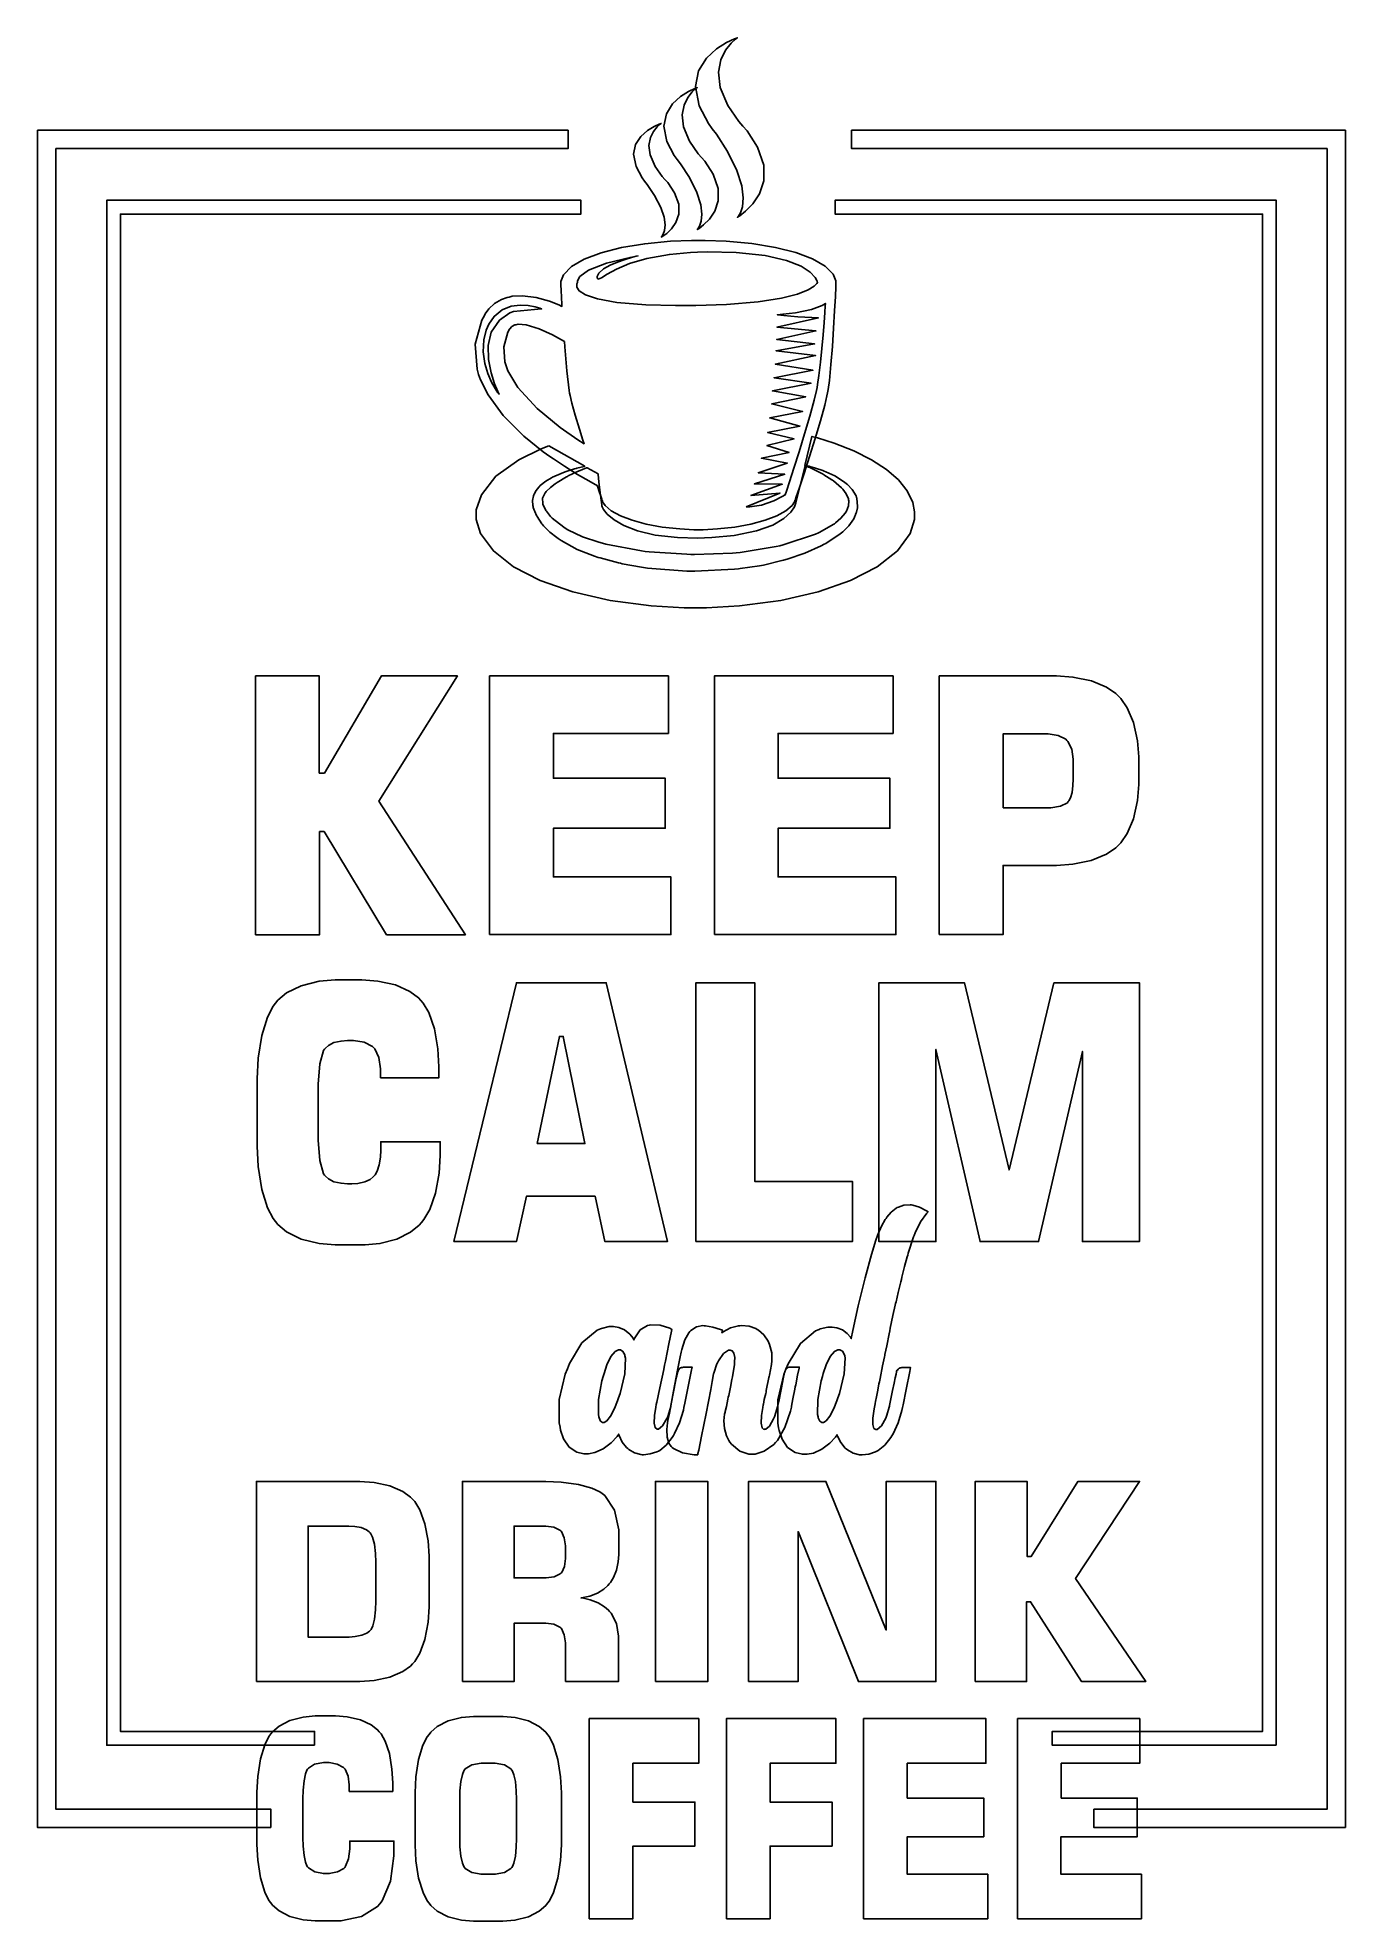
# Model space of a CAD drawing. Extents: x 74 to 276, y 41 to 331.
import ezdxf

# ---------------------------------------------------------------- set-up
doc = ezdxf.new("R2010")
doc.units = 0
doc.header["$MEASUREMENT"] = 0

msp = doc.modelspace()

# ---------------------------------------------------------------- linework, layer by layer
at = {"color": 40}
for points in [[(181.717, 303.742), (181.717, 303.742), (182.079, 303.972), (182.969, 304.657), (184.085, 305.785), (185.128, 307.35), (185.798, 309.341), (185.794, 311.749), (184.814, 314.566), (183.205, 317.05), (182.563, 317.783), (181.913, 318.524), (180.236, 320.984), (179.066, 323.756), (178.791, 326.103), (179.149, 328.023), (179.881, 329.515), (180.727, 330.582), (181.425, 331.222), (181.717, 331.435), (181.717, 331.435), (181.717, 331.435), (181.238, 331.251), (180.043, 330.679), (178.488, 329.69), (176.932, 328.252), (175.73, 326.333), (175.242, 323.905), (175.824, 320.935), (177.234, 318.206), (177.836, 317.394), (178.461, 316.545), (180.169, 313.87), (181.627, 310.946), (182.38, 308.579), (182.607, 306.732), (182.479, 305.365), (182.171, 304.436), (181.858, 303.91), (181.717, 303.742), (181.717, 303.742)], [(175.507, 301.837), (175.507, 301.837), (175.794, 302.02), (176.499, 302.562), (177.384, 303.456), (178.209, 304.695), (178.74, 306.272), (178.736, 308.177), (177.96, 310.406), (176.685, 312.37), (176.177, 312.95), (175.663, 313.535), (174.334, 315.48), (173.408, 317.672), (173.189, 319.528), (173.473, 321.046), (174.053, 322.227), (174.723, 323.07), (175.276, 323.576), (175.507, 323.744), (175.507, 323.744), (175.507, 323.744), (175.127, 323.599), (174.178, 323.149), (172.945, 322.367), (171.709, 321.23), (170.757, 319.713), (170.372, 317.791), (170.837, 315.438), (171.958, 313.275), (172.438, 312.631), (172.936, 311.962), (174.292, 309.849), (175.446, 307.538), (176.044, 305.667), (176.221, 304.206), (176.116, 303.123), (175.871, 302.388), (175.62, 301.971), (175.507, 301.837), (175.507, 301.837)], [(109.714, 55.3861), (73.7306, 55.3861), (73.7306, 317.147), (155.575, 317.147), (155.575, 314.325), (76.5528, 314.325), (76.5528, 58.2083), (109.714, 58.2083), (109.714, 55.3861)], [(169.969, 300.673), (169.969, 300.673), (170.208, 300.819), (170.796, 301.249), (171.533, 301.961), (172.222, 302.949), (172.664, 304.209), (172.661, 305.733), (172.016, 307.52), (170.954, 309.1), (170.532, 309.563), (170.105, 310.03), (168.999, 311.585), (168.227, 313.34), (168.044, 314.825), (168.279, 316.041), (168.76, 316.987), (169.317, 317.664), (169.777, 318.07), (169.969, 318.206), (169.969, 318.206), (169.969, 318.206), (169.652, 318.09), (168.861, 317.73), (167.833, 317.105), (166.802, 316.195), (166.005, 314.981), (165.681, 313.443), (166.064, 311.562), (166.998, 309.829), (167.393, 309.316), (167.807, 308.78), (168.941, 307.081), (169.908, 305.227), (170.408, 303.729), (170.559, 302.561), (170.474, 301.697), (170.27, 301.111), (170.062, 300.779), (169.969, 300.673), (169.969, 300.673)], [(275.519, 55.3861), (236.714, 55.3861), (236.714, 58.2083), (272.697, 58.2083), (272.697, 314.325), (199.319, 314.325), (199.319, 317.147), (275.519, 317.147), (275.519, 55.3861)], [(116.453, 68.0861), (84.3841, 68.0861), (84.3841, 306.352), (157.551, 306.352), (157.551, 304.235), (86.5008, 304.235), (86.5008, 70.2028), (116.453, 70.2028), (116.453, 68.0861)], [(264.866, 68.0861), (230.294, 68.0861), (230.294, 70.2028), (262.749, 70.2028), (262.749, 304.235), (196.78, 304.235), (196.78, 306.352), (264.866, 306.352), (264.866, 68.0861)], [(141.781, 279.506), (142.043, 278.685), (143.228, 276.342), (145.551, 273.16), (148.741, 269.986), (151.739, 267.574), (152.789, 266.84), (153.336, 266.459), (155.005, 265.352), (157.034, 264.086), (158.765, 263.076), (159.756, 262.533), (160.091, 262.36), (160.169, 262.135), (160.4, 261.452), (160.632, 260.725), (160.778, 260.242), (160.831, 260.067), (160.831, 260.067), (160.867, 260.067), (160.908, 259.855), (161.301, 259.267), (162.249, 258.469), (163.659, 257.71), (165.475, 257.017), (167.642, 256.423), (170.109, 255.961), (172.818, 255.659), (174.993, 255.552), (175.719, 255.552), (176.444, 255.552), (178.62, 255.659), (181.333, 255.961), (183.804, 256.423), (185.976, 257.017), (187.793, 257.71), (189.202, 258.469), (190.146, 259.267), (190.532, 259.855), (190.57, 260.067), (190.606, 260.067), (190.606, 260.067), (190.789, 260.612), (191.279, 262.079), (191.986, 264.228), (192.819, 266.816), (193.689, 269.598), (194.505, 272.332), (195.177, 274.775), (195.526, 276.204), (195.615, 276.684), (195.705, 277.154), (195.894, 278.576), (196.146, 281.036), (196.369, 283.814), (196.558, 286.654), (196.711, 289.305), (196.825, 291.513), (196.896, 293.022), (196.92, 293.581), (196.92, 293.581), (196.92, 293.581), (196.92, 293.581), (196.92, 293.581), (196.92, 293.922), (196.489, 294.939), (195.253, 296.19), (193.298, 297.313), (190.707, 298.283), (187.565, 299.077), (183.957, 299.674), (179.968, 300.048), (176.754, 300.178), (175.683, 300.178), (174.614, 300.178), (171.407, 300.046), (167.423, 299.663), (163.816, 299.055), (160.672, 298.248), (158.078, 297.265), (156.117, 296.131), (154.878, 294.872), (154.446, 293.852), (154.446, 293.511), (154.446, 293.511), (154.446, 293.547), (154.446, 293.547), (154.446, 293.547), (154.459, 293.269), (154.495, 292.506), (154.55, 291.375), (154.603, 290.332), (154.623, 289.983), (154.165, 290.212), (152.738, 290.785), (150.666, 291.368), (148.535, 291.622), (146.973, 291.545), (146.473, 291.43), (146.17, 291.36), (145.292, 291.029), (144.25, 290.412), (143.367, 289.589), (142.81, 288.842), (142.663, 288.572), (142.266, 287.867), (141.256, 284.158), (141.534, 280.291), (141.781, 279.506)], [(157.022, 293.723), (157.052, 293.946), (157.405, 294.577), (158.718, 295.567), (161.52, 296.65), (165.148, 297.551), (166.371, 297.78), (166.371, 297.78), (166.099, 297.717), (165.384, 297.53), (164.374, 297.232), (163.216, 296.832), (162.062, 296.343), (161.057, 295.771), (160.35, 295.13), (160.087, 294.604), (160.091, 294.429), (160.092, 294.371), (160.24, 294.197), (160.723, 294.421), (161.627, 294.977), (163.04, 295.739), (165.049, 296.583), (167.744, 297.381), (171.213, 298.01), (174.458, 298.312), (175.543, 298.344), (177.028, 298.388), (181.493, 298.294), (186.012, 297.834), (189.293, 297.093), (191.536, 296.197), (192.938, 295.276), (193.694, 294.46), (194.003, 293.876), (194.064, 293.652), (194.064, 293.652), (194.064, 293.652), (193.967, 293.5), (193.551, 293.1), (192.626, 292.535), (191.002, 291.888), (188.488, 291.24), (184.894, 290.675), (180.031, 290.275), (175.288, 290.124), (173.707, 290.124), (172.169, 290.121), (167.559, 290.252), (163.113, 290.613), (160.099, 291.137), (158.247, 291.753), (157.284, 292.389), (156.939, 292.978), (156.942, 293.446), (157.009, 293.653), (157.022, 293.723)], [(143.158, 286.808), (143.343, 287.246), (144.162, 288.448), (145.409, 289.476), (146.783, 290.016), (148.165, 290.186), (149.443, 290.109), (150.498, 289.905), (151.216, 289.693), (151.482, 289.595), (151.482, 289.595), (147.179, 289.208), (146.585, 288.983), (144.974, 287.859), (143.729, 286.037), (143.239, 283.942), (143.298, 281.777), (143.7, 279.743), (144.242, 278.041), (144.716, 276.873), (144.921, 276.437), (144.921, 276.437), (144.921, 276.437), (144.752, 276.666), (144.327, 277.314), (143.766, 278.324), (143.192, 279.638), (142.722, 281.202), (142.48, 282.957), (142.584, 284.845), (142.958, 286.343), (143.158, 286.808)], [(183.056, 259.079), (188.277, 261.196), (183.797, 260.843), (188.63, 262.573), (184.326, 262.607), (189.019, 264.09), (184.926, 264.337), (189.406, 265.818), (185.421, 266.56), (189.688, 267.442), (186.267, 268.534), (190.464, 269.558), (186.373, 270.545), (191.346, 271.533), (186.69, 272.803), (191.771, 273.792), (187.008, 274.954), (192.264, 276.049), (187.113, 276.967), (193.076, 278.129), (187.361, 278.977), (193.358, 280.142), (187.537, 281.094), (193.781, 282.399), (187.678, 283.14), (193.605, 284.198), (187.784, 284.904), (193.815, 286.209), (187.818, 286.808), (194.204, 288.219), (194.204, 288.219), (193.212, 288.272), (191.033, 288.4), (188.86, 288.563), (187.89, 288.713), (187.89, 288.713), (187.89, 288.713), (188.71, 288.771), (190.694, 289.009), (193.128, 289.533), (194.808, 290.132), (195.298, 290.442), (195.298, 290.442), (195.275, 290.066), (195.207, 289.035), (195.098, 287.5), (194.948, 285.61), (194.761, 283.515), (194.538, 281.364), (194.28, 279.308), (194.075, 277.946), (193.992, 277.496), (193.9, 277.001), (193.548, 275.529), (192.884, 273.065), (192.083, 270.338), (191.236, 267.582), (190.426, 265.031), (189.741, 262.92), (189.265, 261.481), (189.089, 260.949), (189.089, 260.949), (189.089, 260.949), (188.622, 260.648), (187.342, 259.989), (185.427, 259.343), (183.647, 259.068), (183.056, 259.079)], [(146.543, 286.456), (146.596, 286.553), (146.926, 286.915), (147.381, 287.135), (147.497, 287.161), (147.884, 287.251), (149.137, 287.131), (151.121, 286.545), (153.17, 285.615), (154.564, 284.839), (155.01, 284.551), (155.062, 283.775), (155.377, 280.053), (155.742, 277.037), (155.822, 276.614), (155.892, 276.231), (156.163, 275.088), (156.682, 273.192), (157.324, 271.058), (157.86, 269.376), (158.044, 268.817), (157.105, 269.398), (154.377, 271.289), (150.808, 274.224), (147.84, 277.489), (146.276, 280.033), (145.98, 280.952), (145.83, 281.428), (145.665, 283.744), (146.297, 286.006), (146.543, 286.456)], [(152.612, 268.5), (158.151, 265.325), (158.053, 265.307), (156.932, 265.042), (156.81, 265.006), (156.553, 264.936), (155.112, 264.479), (153.511, 263.808), (153.176, 263.631), (153.008, 263.543), (152.152, 263.028), (151.296, 262.352), (151.129, 262.184), (151.05, 262.096), (150.666, 261.616), (150.336, 261.047), (150.283, 260.915), (150.23, 260.783), (150.084, 260.061), (150.133, 259.301), (150.177, 259.151), (150.177, 259.045), (150.213, 258.939), (150.283, 258.763), (150.291, 258.736), (150.406, 258.437), (150.424, 258.41), (150.45, 258.349), (150.715, 257.758), (150.742, 257.704), (150.803, 257.59), (151.544, 256.469), (151.624, 256.363), (151.791, 256.153), (152.747, 255.192), (153.828, 254.336), (154.058, 254.176), (154.515, 253.86), (156.998, 252.519), (159.675, 251.46), (160.231, 251.284), (160.512, 251.196), (163.362, 250.438), (163.653, 250.366), (163.944, 250.305), (166.916, 249.775), (167.217, 249.731), (167.816, 249.642), (173.91, 249.177), (174.519, 249.167), (175.127, 249.159), (181.256, 249.45), (181.857, 249.52), (182.156, 249.556), (185.128, 249.997), (185.421, 250.049), (185.711, 250.103), (188.568, 250.782), (188.842, 250.861), (189.398, 251.019), (192.1, 251.933), (194.645, 253.039), (195.122, 253.294), (195.359, 253.427), (197.564, 254.891), (197.768, 255.058), (197.97, 255.227), (198.891, 256.153), (199.654, 257.221), (199.778, 257.458), (199.849, 257.634), (199.919, 257.845), (199.935, 257.881), (200.043, 258.153), (200.061, 258.197), (200.077, 258.259), (200.227, 258.913), (200.237, 258.975), (200.254, 259.107), (200.13, 260.404), (200.095, 260.526), (200.015, 260.765), (199.424, 261.757), (198.693, 262.52), (198.544, 262.643), (198.243, 262.9), (196.752, 263.839), (195.369, 264.479), (195.122, 264.583), (194.874, 264.681), (193.78, 265.048), (192.898, 265.29), (192.757, 265.325), (192.687, 265.343), (192.158, 265.457), (192.123, 265.465), (193.216, 269.945), (194.075, 269.717), (196.621, 268.905), (199.694, 267.698), (202.398, 266.34), (204.695, 264.848), (206.546, 263.237), (207.916, 261.523), (208.764, 259.72), (209.057, 258.314), (209.057, 257.845), (209.057, 257.124), (208.369, 254.962), (206.398, 252.275), (203.281, 249.841), (199.151, 247.722), (194.145, 245.971), (188.399, 244.65), (182.046, 243.815), (176.929, 243.523), (175.224, 243.523), (173.518, 243.523), (168.402, 243.815), (162.05, 244.65), (156.303, 245.971), (151.298, 247.722), (147.168, 249.841), (144.049, 252.275), (142.08, 254.962), (141.394, 257.124), (141.394, 257.845), (141.399, 258.622), (142.198, 260.944), (144.449, 263.795), (147.977, 266.335), (151.42, 268.046), (152.612, 268.5)], [(151.694, 259.538), (151.694, 259.574), (151.667, 259.646), (151.641, 260.35), (151.658, 260.42), (151.676, 260.492), (152.064, 261.232), (152.117, 261.302), (152.222, 261.444), (152.863, 262.079), (153.591, 262.644), (153.741, 262.749), (153.881, 262.847), (155.327, 263.701), (155.469, 263.772), (155.61, 263.843), (156.906, 264.461), (157.022, 264.513), (157.171, 264.575), (158.432, 265.078), (158.538, 265.113), (160.197, 264.16), (160.197, 264.16), (160.215, 263.993), (160.264, 263.543), (160.339, 262.887), (160.43, 262.102), (160.529, 261.265), (160.628, 260.455), (160.719, 259.748), (160.774, 259.354), (160.796, 259.221), (160.818, 259.081), (161.026, 258.679), (161.629, 257.929), (162.667, 257.067), (164.204, 256.184), (166.306, 255.371), (169.036, 254.722), (172.457, 254.33), (175.592, 254.247), (176.635, 254.283), (177.777, 254.324), (181.193, 254.666), (184.65, 255.367), (187.157, 256.275), (188.868, 257.273), (189.934, 258.247), (190.506, 259.085), (190.738, 259.671), (190.783, 259.891), (190.783, 259.891), (192.158, 265.429), (192.192, 265.413), (192.695, 265.21), (192.757, 265.183), (192.889, 265.131), (193.705, 264.743), (194.715, 264.214), (194.946, 264.09), (195.06, 264.028), (196.267, 263.26), (196.391, 263.172), (196.514, 263.084), (197.758, 262.026), (197.872, 261.902), (197.987, 261.779), (198.498, 261.092), (198.833, 260.333), (198.86, 260.174), (198.895, 260.015), (198.86, 259.217), (198.542, 258.402), (198.438, 258.233), (198.34, 258.075), (197.688, 257.313), (196.858, 256.602), (196.674, 256.469), (196.488, 256.337), (194.433, 255.165), (194.204, 255.058), (193.754, 254.847), (188.78, 253.206), (188.243, 253.082), (187.704, 252.96), (182.113, 252.052), (181.54, 251.99), (180.967, 251.937), (175.109, 251.725), (174.519, 251.743), (173.928, 251.752), (168.073, 252.14), (167.499, 252.2), (166.926, 252.272), (161.386, 253.322), (160.867, 253.471), (160.338, 253.613), (157.818, 254.464), (155.529, 255.545), (155.116, 255.8), (154.912, 255.924), (153.114, 257.333), (152.965, 257.492), (152.885, 257.572), (152.24, 258.392), (152.188, 258.48), (152.162, 258.524), (151.923, 258.965), (151.907, 259.009), (151.897, 259.037), (151.781, 259.266), (151.765, 259.292), (151.694, 259.432), (151.694, 259.538), (151.694, 259.538), (151.694, 259.538), (151.694, 259.538)], [(128.694, 53.1992), (128.694, 52.3173), (128.694, 51.0219), (128.159, 47.1318), (126.902, 44.0792), (126.541, 43.6383), (126.179, 43.1973), (123.687, 41.6539), (120.536, 40.9924), (119.485, 40.9924), (117.192, 40.9924), (116.575, 40.9924), (114.724, 41.166), (112.659, 41.6856), (110.991, 42.5566), (109.981, 43.4344), (109.714, 43.7804), (109.428, 44.1579), (108.781, 45.4424), (108.108, 47.625), (107.699, 50.3382), (107.561, 52.7749), (107.561, 53.5862), (107.561, 60.0082), (107.561, 60.821), (107.694, 63.2576), (108.095, 65.9694), (108.766, 68.1535), (109.423, 69.4408), (109.714, 69.814), (109.974, 70.1615), (110.976, 71.0392), (112.647, 71.9102), (114.719, 72.4299), (116.574, 72.602), (117.192, 72.602), (119.063, 72.602), (119.673, 72.602), (121.509, 72.4503), (123.555, 71.9942), (125.199, 71.2336), (126.175, 70.4744), (126.435, 70.1668), (126.714, 69.8472), (127.356, 68.7144), (128.005, 66.7907), (128.389, 64.4042), (128.517, 62.2709), (128.517, 61.5597), (128.517, 60.9604), (121.815, 60.9604), (121.815, 61.5237), (121.815, 61.976), (121.624, 63.3278), (121.171, 64.3738), (121.039, 64.5223), (120.906, 64.6645), (119.953, 65.1757), (118.703, 65.4043), (118.287, 65.4043), (117.832, 65.4043), (116.469, 65.1454), (115.509, 64.5502), (115.394, 64.3819), (115.284, 64.2264), (115.069, 63.675), (114.837, 62.6057), (114.698, 61.1724), (114.653, 59.8234), (114.653, 59.3729), (114.653, 54.2918), (114.653, 53.8484), (114.698, 52.5141), (114.837, 51.0921), (115.069, 50.0271), (115.284, 49.4757), (115.394, 49.3187), (115.517, 49.1518), (116.483, 48.5553), (117.835, 48.2946), (118.287, 48.2946), (118.718, 48.2946), (120.015, 48.5345), (120.977, 49.0897), (121.109, 49.2485), (121.241, 49.4069), (121.695, 50.5534), (121.885, 52.0883), (121.885, 52.5999), (121.885, 53.3054), (128.694, 53.3054), (128.694, 53.1992)], [(131.975, 59.9362), (131.975, 60.7494), (132.107, 63.1857), (132.508, 65.8992), (133.179, 68.0833), (133.836, 69.3706), (134.126, 69.7438), (134.386, 70.0913), (135.388, 70.969), (137.058, 71.84), (139.131, 72.3593), (140.986, 72.5318), (141.604, 72.5318), (144.921, 72.5318), (145.539, 72.5318), (147.394, 72.3593), (149.466, 71.84), (151.136, 70.969), (152.138, 70.0913), (152.4, 69.7438), (152.689, 69.3706), (153.347, 68.0833), (154.018, 65.8992), (154.419, 63.1857), (154.553, 60.7494), (154.553, 59.9362), (154.553, 53.516), (154.553, 52.7085), (154.419, 50.2832), (154.018, 47.5686), (153.347, 45.376), (152.689, 44.0849), (152.4, 43.7085), (152.131, 43.3627), (151.121, 42.485), (149.454, 41.6154), (147.388, 41.0958), (145.537, 40.9222), (144.921, 40.9222), (141.604, 40.9222), (140.987, 40.9222), (139.136, 41.0958), (137.071, 41.6154), (135.403, 42.485), (134.393, 43.3641), (134.126, 43.7085), (133.841, 44.0863), (133.194, 45.3704), (132.52, 47.5548), (132.111, 50.268), (131.975, 52.7043), (131.975, 53.516), (131.975, 59.9362)], [(158.856, 41.311), (158.856, 72.179), (175.754, 72.179), (175.754, 65.2999), (165.593, 65.2999), (165.593, 59.3027), (175.154, 59.3027), (175.154, 52.5279), (165.593, 52.5279), (165.593, 41.311), (158.856, 41.311)], [(180.023, 41.311), (180.023, 72.179), (196.92, 72.179), (196.92, 65.2999), (186.76, 65.2999), (186.76, 59.3027), (196.321, 59.3027), (196.321, 52.5279), (186.76, 52.5279), (186.76, 41.311), (180.023, 41.311)], [(201.19, 41.311), (201.19, 72.179), (220.063, 72.179), (220.063, 65.2999), (207.927, 65.2999), (207.927, 59.9362), (219.71, 59.9362), (219.71, 53.975), (207.927, 53.975), (207.927, 48.1902), (220.346, 48.1902), (220.346, 41.311), (201.19, 41.311)], [(224.932, 41.311), (224.932, 72.179), (243.805, 72.179), (243.805, 65.2999), (231.669, 65.2999), (231.669, 59.9362), (243.417, 59.9362), (243.417, 53.975), (231.635, 53.975), (231.635, 48.1902), (244.052, 48.1902), (244.052, 41.311), (224.932, 41.311)], [(138.854, 59.2667), (138.854, 54.1874), (138.854, 53.7379), (138.899, 52.3889), (139.039, 50.9598), (139.27, 49.9015), (139.482, 49.3628), (139.594, 49.2125), (139.717, 49.0456), (140.714, 48.4505), (142.149, 48.1902), (142.628, 48.1902), (143.863, 48.1902), (144.341, 48.1902), (145.776, 48.4505), (146.772, 49.0456), (146.896, 49.2125), (147.005, 49.3681), (147.22, 49.9152), (147.452, 50.9683), (147.591, 52.378), (147.638, 53.709), (147.638, 54.1514), (147.638, 59.2667), (147.638, 59.7119), (147.591, 61.0471), (147.452, 62.4692), (147.22, 63.5346), (147.005, 64.0856), (146.896, 64.2415), (146.772, 64.4179), (145.764, 65.0353), (144.337, 65.2999), (143.863, 65.2999), (142.628, 65.2999), (142.153, 65.2999), (140.727, 65.0406), (139.717, 64.444), (139.594, 64.2758), (139.484, 64.1202), (139.27, 63.5688), (139.039, 62.4995), (138.899, 61.0665), (138.854, 59.7172), (138.854, 59.2667)]]:
    msp.add_lwpolyline(points, close=True, dxfattribs=at)
at = {"color": 7}
for points in [[(107.351, 193.11), (107.351, 233.01), (117.192, 233.01), (117.192, 218.017), (117.968, 218.017), (126.788, 233.01), (138.501, 233.01), (126.401, 213.677), (139.736, 193.076), (127.565, 193.076), (117.934, 208.985), (117.228, 208.985), (117.228, 193.076), (107.351, 193.076), (107.351, 193.11)], [(143.474, 193.11), (143.474, 233.01), (171.061, 233.01), (171.061, 224.12), (153.318, 224.12), (153.318, 217.205), (170.568, 217.205), (170.568, 209.514), (153.318, 209.514), (153.318, 202.001), (171.45, 202.001), (171.45, 193.11), (143.474, 193.11)], [(178.153, 193.11), (178.153, 233.01), (205.74, 233.01), (205.74, 224.12), (187.995, 224.12), (187.995, 217.205), (205.246, 217.205), (205.246, 209.514), (187.995, 209.514), (187.995, 202.001), (206.163, 202.001), (206.163, 193.11), (178.153, 193.11)], [(212.865, 193.11), (212.865, 233.01), (230.081, 233.01), (230.928, 233.01), (233.469, 232.818), (236.329, 232.239), (238.668, 231.269), (240.09, 230.303), (240.488, 229.905), (240.884, 229.509), (241.857, 228.1), (242.839, 225.8), (243.43, 223.005), (243.629, 220.534), (243.629, 219.71), (243.629, 217.099), (243.629, 216.271), (243.43, 213.785), (242.839, 210.979), (241.857, 208.676), (240.885, 207.265), (240.488, 206.868), (240.09, 206.47), (238.664, 205.507), (236.316, 204.537), (233.454, 203.958), (230.923, 203.765), (230.081, 203.765), (222.709, 203.765), (222.709, 193.11), (212.865, 193.11)], [(222.709, 212.655), (229.552, 212.655), (230.055, 212.655), (231.567, 212.893), (232.631, 213.449), (232.763, 213.607), (232.87, 213.736), (233.106, 214.198), (233.349, 215.019), (233.492, 216.078), (233.539, 217.056), (233.539, 217.381), (233.539, 219.674), (233.539, 220.184), (233.297, 221.713), (232.718, 222.895), (232.551, 223.062), (232.383, 223.23), (231.202, 223.807), (229.674, 224.05), (229.165, 224.05), (222.709, 224.05), (222.709, 212.655)], [(135.855, 161.113), (135.855, 159.949), (135.855, 159.044), (135.675, 156.326), (135.136, 153.238), (134.232, 150.693), (133.339, 149.144), (132.961, 148.696), (132.6, 148.27), (131.28, 147.188), (129.147, 146.108), (126.556, 145.457), (124.27, 145.238), (123.508, 145.238), (120.474, 145.238), (119.647, 145.238), (117.166, 145.464), (114.392, 146.138), (112.153, 147.263), (110.811, 148.389), (110.455, 148.836), (110.072, 149.317), (109.204, 150.981), (108.311, 153.811), (107.775, 157.331), (107.597, 160.485), (107.597, 161.536), (107.597, 169.827), (107.597, 170.88), (107.775, 174.035), (108.311, 177.553), (109.204, 180.385), (110.074, 182.047), (110.455, 182.527), (110.811, 182.976), (112.153, 184.102), (114.392, 185.226), (117.166, 185.902), (119.647, 186.126), (120.474, 186.126), (122.943, 186.126), (123.763, 186.126), (126.223, 185.928), (128.971, 185.333), (131.182, 184.34), (132.501, 183.353), (132.857, 182.951), (133.223, 182.535), (134.08, 181.066), (134.95, 178.581), (135.469, 175.496), (135.643, 172.726), (135.643, 171.803), (135.643, 171.027), (126.647, 171.027), (126.647, 171.803), (126.647, 172.387), (126.383, 174.136), (125.765, 175.463), (125.589, 175.647), (125.413, 175.834), (124.134, 176.491), (122.447, 176.778), (121.885, 176.778), (121.55, 176.778), (120.548, 176.692), (119.454, 176.439), (118.605, 176.02), (118.124, 175.605), (118.004, 175.437), (117.844, 175.216), (117.271, 173.162), (117.016, 170.027), (117.016, 168.981), (117.016, 162.418), (117.016, 161.382), (117.259, 158.271), (117.836, 156.218), (118.004, 155.998), (118.124, 155.831), (118.605, 155.417), (119.454, 154.998), (120.548, 154.744), (121.55, 154.657), (121.885, 154.657), (122.2, 154.657), (123.148, 154.737), (124.194, 154.971), (125.029, 155.357), (125.524, 155.739), (125.659, 155.892), (125.798, 156.053), (126.117, 156.621), (126.435, 157.587), (126.621, 158.79), (126.683, 159.872), (126.683, 160.231), (126.683, 161.149), (135.855, 161.149), (135.855, 161.113)], [(137.936, 145.767), (147.602, 185.667), (161.466, 185.667), (170.921, 145.767), (161.255, 145.767), (159.738, 152.753), (149.155, 152.753), (147.602, 145.767), (137.936, 145.767)], [(175.295, 145.767), (175.295, 185.667), (184.397, 185.667), (184.397, 155.046), (199.46, 155.046), (199.46, 145.767), (175.295, 145.767)], [(230.54, 185.667), (243.733, 185.667), (243.733, 145.767), (234.95, 145.767), (234.95, 175.084), (228.177, 145.767), (219.145, 145.767), (212.336, 175.401), (212.336, 145.767), (203.553, 145.767), (203.553, 185.667), (216.746, 185.667), (223.625, 156.81), (230.54, 185.667)], [(150.813, 160.867), (158.185, 160.867), (154.833, 177.411), (154.234, 177.411), (150.813, 160.867)], [(203.34, 146.72), (203.429, 146.976), (203.94, 148.132), (204.523, 149.146), (204.647, 149.331), (204.77, 149.508), (205.457, 150.279), (206.215, 150.893), (206.375, 150.989), (206.542, 151.087), (207.414, 151.387), (208.358, 151.439), (208.562, 151.412), (208.764, 151.386), (209.809, 151.069), (210.907, 150.504), (211.138, 150.354), (210.917, 150.143), (209.941, 148.816), (209.126, 147.116), (208.985, 146.72), (208.897, 146.483), (208.077, 143.961), (207.998, 143.687), (207.918, 143.414), (207.504, 141.932), (207.089, 140.275), (207.01, 139.912), (206.922, 139.551), (206.53, 137.902), (206.189, 136.464), (206.128, 136.208), (206.066, 135.953), (205.708, 134.382), (205.299, 132.425), (205.21, 131.975), (205.122, 131.525), (204.742, 129.673), (204.469, 128.35), (204.435, 128.165), (204.399, 127.98), (204.122, 126.603), (203.72, 124.627), (203.623, 124.142), (203.557, 123.815), (203.364, 122.834), (203.168, 121.824), (203.032, 121.117), (202.97, 120.8), (202.953, 120.72), (202.811, 119.98), (202.748, 119.625), (202.613, 118.546), (202.601, 117.529), (202.771, 116.935), (203.046, 116.76), (203.13, 116.769), (203.27, 116.787), (203.948, 117.347), (204.593, 118.525), (204.717, 118.85), (204.761, 118.974), (205.14, 120.235), (205.176, 120.367), (205.192, 120.474), (205.333, 121.223), (205.545, 122.29), (205.599, 122.554), (205.651, 122.811), (205.884, 123.905), (206.065, 124.751), (206.092, 124.883), (206.101, 124.927), (206.189, 125.308), (206.199, 125.342), (206.207, 125.37), (206.269, 125.614), (206.269, 125.695), (206.269, 125.757), (206.365, 125.925), (206.375, 125.942), (206.392, 125.951), (206.506, 126.074), (206.515, 126.082), (206.524, 126.092), (206.666, 126.216), (206.692, 126.224), (206.71, 126.234), (206.828, 126.294), (206.868, 126.294), (206.939, 126.294), (207.097, 126.33), (207.151, 126.33), (207.239, 126.33), (207.438, 126.33), (207.504, 126.33), (207.608, 126.33), (207.847, 126.33), (207.927, 126.33), (208.049, 126.33), (208.328, 126.33), (208.421, 126.33), (208.297, 125.723), (207.75, 122.953), (207.275, 120.571), (207.187, 120.157), (207.099, 119.725), (206.507, 117.789), (205.74, 116.118), (205.563, 115.817), (205.387, 115.527), (204.451, 114.34), (203.447, 113.524), (203.236, 113.418), (203.024, 113.313), (201.982, 112.965), (200.942, 112.845), (200.731, 112.853), (200.527, 112.863), (199.566, 113.114), (198.675, 113.63), (198.508, 113.771), (198.34, 113.913), (197.656, 114.747), (197.167, 115.737), (197.097, 115.958), (196.838, 115.613), (195.951, 114.657), (194.741, 113.719), (193.465, 113.151), (192.458, 112.959), (192.123, 112.959), (191.751, 112.959), (190.635, 113.217), (189.458, 113.987), (188.6, 115.267), (188.149, 116.597), (188.067, 117.052), (187.934, 117.731), (187.955, 121.343), (188.877, 125.254), (189.195, 126.082), (189.52, 126.894), (191.448, 130.052), (193.781, 132.011), (194.31, 132.221), (194.459, 132.284), (195.67, 132.574), (196.074, 132.574), (196.322, 132.574), (197.066, 132.462), (197.931, 132.129), (198.668, 131.578), (199.153, 131.017), (199.283, 130.81), (199.543, 132.068), (200.368, 135.832), (201.404, 140.155), (202.394, 143.783), (203.081, 145.995), (203.34, 146.72)], [(172.332, 124.919), (172.34, 124.963), (172.428, 125.342), (172.438, 125.377), (172.446, 125.404), (172.534, 125.703), (172.544, 125.729), (172.552, 125.757), (172.639, 125.96), (172.649, 125.978), (172.657, 125.987), (172.745, 126.136), (172.755, 126.154), (172.763, 126.172), (172.913, 126.286), (172.931, 126.294), (172.984, 126.294), (173.104, 126.33), (173.144, 126.33), (173.214, 126.33), (173.372, 126.365), (173.426, 126.365), (173.505, 126.365), (173.682, 126.365), (173.743, 126.365), (173.848, 126.365), (174.086, 126.365), (174.166, 126.365), (174.307, 126.365), (174.625, 126.365), (174.731, 126.365), (174.643, 125.978), (174.148, 123.662), (173.583, 120.836), (173.46, 120.191), (173.372, 119.76), (172.781, 117.824), (172.015, 116.152), (171.839, 115.852), (171.662, 115.561), (170.726, 114.376), (169.721, 113.56), (169.51, 113.454), (169.297, 113.348), (168.257, 112.999), (167.215, 112.881), (167.004, 112.889), (166.792, 112.898), (165.814, 113.155), (164.942, 113.692), (164.783, 113.841), (164.615, 113.983), (163.935, 114.821), (163.467, 115.835), (163.406, 116.064), (163.14, 115.714), (162.237, 114.742), (161.007, 113.793), (159.726, 113.221), (158.729, 113.029), (158.397, 113.029), (158.025, 113.029), (156.909, 113.287), (155.733, 114.058), (154.874, 115.338), (154.423, 116.667), (154.34, 117.122), (154.208, 117.802), (154.23, 121.413), (155.151, 125.326), (155.469, 126.154), (155.794, 126.965), (157.722, 130.123), (160.055, 132.081), (160.584, 132.292), (160.733, 132.354), (161.944, 132.644), (162.348, 132.644), (162.609, 132.644), (163.393, 132.519), (164.306, 132.139), (165.086, 131.499), (165.599, 130.839), (165.735, 130.598), (165.868, 130.925), (166.718, 132.137), (167.834, 132.804), (168.099, 132.857), (168.363, 132.91), (169.765, 132.857), (171.272, 132.381), (171.59, 132.221), (171.537, 131.94), (171.146, 129.994), (170.594, 127.327), (170.462, 126.683), (170.33, 126.039), (169.747, 123.226), (169.271, 120.977), (169.193, 120.614), (169.106, 120.201), (168.908, 118.948), (168.848, 117.762), (169.014, 117.059), (169.309, 116.836), (169.404, 116.84), (169.526, 116.85), (170.153, 117.348), (170.815, 118.463), (170.957, 118.78), (171.009, 118.912), (171.422, 120.325), (171.45, 120.474), (171.485, 120.722), (171.785, 122.339), (172.226, 124.434), (172.332, 124.919)], [(175.613, 112.889), (175.022, 112.889), (173.248, 113.177), (171.837, 113.833), (171.626, 114.017), (171.475, 114.157), (171.129, 114.693), (170.859, 115.606), (170.812, 116.757), (170.925, 117.803), (170.991, 118.145), (171.205, 119.277), (171.855, 122.676), (172.489, 125.95), (172.886, 127.967), (173.028, 128.684), (173.038, 128.728), (173.108, 129.091), (173.575, 130.59), (174.219, 131.702), (174.378, 131.869), (174.537, 132.037), (175.393, 132.592), (176.353, 132.795), (176.565, 132.785), (176.776, 132.769), (177.896, 132.57), (179.123, 132.213), (179.388, 132.115), (179.281, 131.692), (179.502, 131.86), (180.653, 132.464), (181.856, 132.769), (182.104, 132.785), (182.35, 132.803), (183.505, 132.702), (184.555, 132.337), (184.749, 132.221), (184.942, 132.117), (185.782, 131.379), (186.443, 130.377), (186.549, 130.139), (186.664, 129.902), (186.998, 128.615), (187.016, 127.222), (186.972, 126.93), (186.945, 126.781), (186.654, 125.14), (186.619, 124.954), (186.583, 124.777), (186.17, 122.775), (186.126, 122.554), (186.072, 122.334), (185.86, 121.395), (185.72, 120.686), (185.702, 120.58), (185.615, 120.166), (185.416, 118.914), (185.353, 117.727), (185.507, 117.023), (185.789, 116.801), (185.878, 116.805), (186.071, 116.805), (186.654, 117.286), (187.299, 118.419), (187.431, 118.746), (187.483, 118.878), (187.897, 120.289), (187.924, 120.438), (187.95, 120.562), (188.131, 121.369), (188.365, 122.441), (188.419, 122.696), (188.472, 122.953), (188.682, 124.024), (188.824, 124.831), (188.842, 124.954), (188.85, 124.998), (188.939, 125.378), (188.948, 125.413), (188.957, 125.44), (189.043, 125.739), (189.053, 125.765), (189.061, 125.793), (189.15, 125.995), (189.159, 126.012), (189.168, 126.022), (189.256, 126.146), (189.265, 126.154), (189.273, 126.164), (189.424, 126.286), (189.442, 126.294), (189.468, 126.304), (189.607, 126.365), (189.654, 126.365), (189.724, 126.365), (189.881, 126.401), (189.935, 126.401), (190.023, 126.401), (190.222, 126.401), (190.288, 126.401), (190.402, 126.401), (190.66, 126.401), (190.747, 126.401), (190.869, 126.401), (191.148, 126.401), (191.242, 126.401), (191.214, 126.234), (191.007, 125.131), (190.711, 123.676), (190.64, 123.332), (190.57, 122.989), (190.274, 121.515), (190.067, 120.395), (190.041, 120.227), (189.909, 119.628), (189.035, 117.062), (187.88, 115.094), (187.608, 114.793), (187.325, 114.485), (185.856, 113.414), (184.444, 112.959), (183.974, 112.959), (183.496, 112.959), (182.064, 113.432), (180.773, 114.52), (180.552, 114.829), (180.389, 115.057), (180.009, 115.814), (179.704, 116.915), (179.638, 118.128), (179.742, 119.126), (179.81, 119.451), (179.837, 119.549), (180.003, 120.307), (180.243, 121.453), (180.305, 121.744), (180.366, 122.027), (180.63, 123.328), (180.861, 124.468), (180.905, 124.671), (180.939, 124.875), (181.24, 126.788), (181.258, 126.964), (181.279, 127.199), (181.289, 127.905), (181.177, 128.557), (180.919, 128.925), (180.613, 129.021), (180.516, 129.01), (180.356, 129.002), (179.564, 128.505), (178.77, 127.389), (178.612, 127.07), (178.54, 126.921), (178.047, 125.484), (178.012, 125.342), (177.836, 124.178), (177.592, 122.946), (176.863, 119.25), (176.168, 115.729), (175.751, 113.612), (175.613, 113.071), (175.613, 112.889)], [(161.007, 117.864), (161.148, 117.864), (161.569, 118.102), (162.15, 118.812), (162.749, 119.993), (163.231, 121.222), (163.372, 121.638), (163.619, 122.344), (164.355, 125.386), (164.437, 127.759), (164.358, 128.129), (164.323, 128.279), (164.046, 128.818), (163.645, 129.073), (163.548, 129.081), (163.373, 129.081), (162.852, 128.823), (162.198, 128.05), (161.582, 126.76), (161.13, 125.411), (161.007, 124.954), (160.813, 124.284), (160.262, 121.383), (160.257, 119.08), (160.338, 118.71), (160.364, 118.569), (160.579, 118.076), (160.9, 117.864), (161.007, 117.864)], [(194.84, 117.864), (194.98, 117.864), (195.402, 118.102), (195.98, 118.812), (196.58, 119.993), (197.062, 121.222), (197.203, 121.638), (197.449, 122.344), (198.207, 125.386), (198.331, 127.759), (198.261, 128.129), (198.225, 128.288), (197.925, 128.844), (197.516, 129.081), (197.379, 129.081), (197.206, 129.081), (196.685, 128.823), (196.029, 128.05), (195.414, 126.76), (194.962, 125.411), (194.84, 124.954), (194.645, 124.284), (194.094, 121.383), (194.088, 119.08), (194.168, 118.71), (194.195, 118.569), (194.411, 118.076), (194.732, 117.864), (194.84, 117.864)], [(107.491, 77.8937), (107.491, 108.762), (122.696, 108.762), (123.43, 108.762), (125.633, 108.591), (128.093, 108.074), (130.077, 107.214), (131.262, 106.361), (131.586, 106.01), (131.916, 105.653), (132.697, 104.382), (133.49, 102.249), (133.966, 99.6061), (134.126, 97.2386), (134.126, 96.4487), (134.126, 90.2049), (134.126, 89.4154), (133.966, 87.0451), (133.49, 84.394), (132.697, 82.2593), (131.917, 80.9985), (131.586, 80.6457), (131.262, 80.2954), (130.077, 79.4424), (128.093, 78.5813), (125.633, 78.0658), (123.43, 77.8937), (122.696, 77.8937), (107.491, 77.8937)], [(139.277, 77.8937), (139.277, 108.762), (151.342, 108.762), (152.138, 108.762), (154.53, 108.643), (157.171, 108.29), (159.268, 107.706), (160.475, 107.145), (160.831, 106.892), (161.262, 106.583), (162.767, 104.312), (163.406, 101.326), (163.406, 100.329), (163.406, 97.8599), (163.406, 97.4919), (163.313, 96.3856), (163.036, 95.0778), (162.573, 93.9366), (162.11, 93.1831), (161.925, 92.9569), (161.74, 92.7407), (161.097, 92.1646), (160.099, 91.5377), (158.928, 91.083), (157.923, 90.8484), (157.585, 90.8043), (157.94, 90.7426), (158.994, 90.4804), (160.2, 90.0285), (161.201, 89.4457), (161.82, 88.9247), (161.995, 88.7236), (162.224, 88.4686), (163.027, 86.8454), (163.372, 84.9203), (163.372, 84.2779), (163.372, 77.9279), (155.186, 77.9279), (155.186, 83.4679), (155.186, 83.8839), (155, 85.1299), (154.569, 86.0612), (154.446, 86.184), (154.322, 86.3078), (153.392, 86.7392), (152.145, 86.9237), (151.73, 86.9237), (147.285, 86.9237), (147.285, 77.9279), (139.277, 77.9279), (139.277, 77.8937)], [(169.051, 77.8937), (177.13, 77.8937), (177.13, 108.762), (169.051, 108.762), (169.051, 77.8937)], [(183.444, 77.8937), (183.444, 108.762), (195.369, 108.762), (204.681, 85.8312), (204.681, 108.762), (212.336, 108.762), (212.336, 77.8937), (200.378, 77.8937), (191.065, 101.035), (191.065, 77.8937), (183.444, 77.8937)], [(218.405, 77.8937), (218.405, 108.762), (226.413, 108.762), (226.413, 97.1903), (227.048, 97.1903), (234.244, 108.762), (243.769, 108.762), (233.892, 93.8029), (244.722, 77.8937), (234.81, 77.8937), (226.942, 90.2049), (226.343, 90.2049), (226.343, 77.8937), (218.405, 77.8937)], [(115.499, 84.7729), (121.462, 84.7729), (121.775, 84.7729), (122.717, 84.8388), (123.735, 85.0332), (124.517, 85.3542), (124.948, 85.6643), (125.06, 85.7952), (125.182, 85.9413), (125.429, 86.4842), (125.694, 87.5425), (125.852, 88.9716), (125.906, 90.3206), (125.906, 90.7701), (125.906, 95.8494), (125.906, 96.3002), (125.852, 97.6492), (125.689, 99.0822), (125.414, 100.152), (125.152, 100.709), (125.024, 100.858), (124.908, 100.995), (124.462, 101.317), (123.675, 101.636), (122.662, 101.822), (121.734, 101.883), (121.426, 101.883), (115.465, 101.883), (115.465, 84.7729), (115.499, 84.7729)], [(147.285, 93.8749), (151.765, 93.8749), (152.187, 93.8749), (153.453, 94.0608), (154.366, 94.4922), (154.481, 94.6146), (154.603, 94.7388), (155.018, 95.6525), (155.186, 96.8858), (155.186, 97.2965), (155.186, 98.425), (155.186, 98.8413), (155, 100.088), (154.569, 101.019), (154.446, 101.141), (154.322, 101.265), (153.392, 101.698), (152.145, 101.883), (151.73, 101.883), (147.249, 101.883), (147.249, 93.8749), (147.285, 93.8749)]]:
    msp.add_lwpolyline(points, close=True, dxfattribs=at)

doc.saveas('drawing.dxf')
